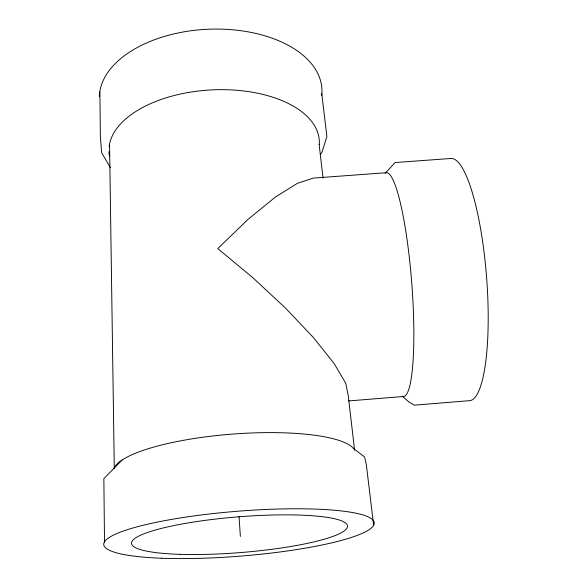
<?xml version="1.0" encoding="UTF-8"?>
<svg xmlns="http://www.w3.org/2000/svg" width="588" height="588" viewBox="0 0 588 588"><rect width="100%" height="100%" fill="white"/><g stroke="black" fill="none" stroke-linecap="round" stroke-linejoin="round"><path stroke-width="0.88" d="M320.328 154.306L321.981 152.241L326.899 136.475L321.739 93.543M385.191 173.372L395.048 162.56L450.621 158.495A121.466 26.482 85.6 0 1 486.482 275.985A121.466 26.482 85.6 0 1 470.01 400.626L414.297 405.169L409.013 402.008L402.199 396.136M122.113 460.044L103.863 478.639L104.51 542.092M348.552 400.942L404.052 396.444A112.234 16.868 85.6 0 0 411.659 281.88A112.234 16.868 85.6 0 0 386.331 172.718L313.382 178.076L297.462 183.287L275.235 197.193L247.989 219.412L217.766 248.606L252.561 277.433L285.474 308.053L313.441 337.578L334.013 363.347L345.766 383.288L348.316 396.136L354.593 450.29M353.285 448.379L364.611 456.979L366.346 464.66L373.608 525.084M110.353 167.595L101.628 152.704L100.357 136.379L99.901 91.897M319.13 144.435L323.025 178.032M239.044 516.404L240.36 536.462M109.559 144.611L114.293 468.158M114.138 468.158A121.444 28.408 -4.4 0 1 229.188 434.356A121.444 28.408 -4.4 0 1 353.439 448.357M109.471 156.114A105.326 56.485 -3 0 1 108.934 151.719M109.14 146.375A105.326 56.485 -3 0 1 219.574 89.663A105.326 56.485 -3 0 1 319.277 144.428M99.328 96.476A111.411 65.224 -2.6 0 1 215.384 29.069A111.411 65.224 -2.6 0 1 321.739 95.3M179.752 554.33A108.368 17.897 -4.6 0 0 347.317 527.326A108.368 17.897 -4.6 0 0 191.453 522.379A108.368 17.897 -4.6 0 0 179.752 554.33M161.333 558.225A135.718 22.484 -4.6 0 0 373.784 525.069A135.718 22.484 -4.6 0 0 181.957 517.697A135.718 22.484 -4.6 0 0 161.333 558.225"/></g></svg>
